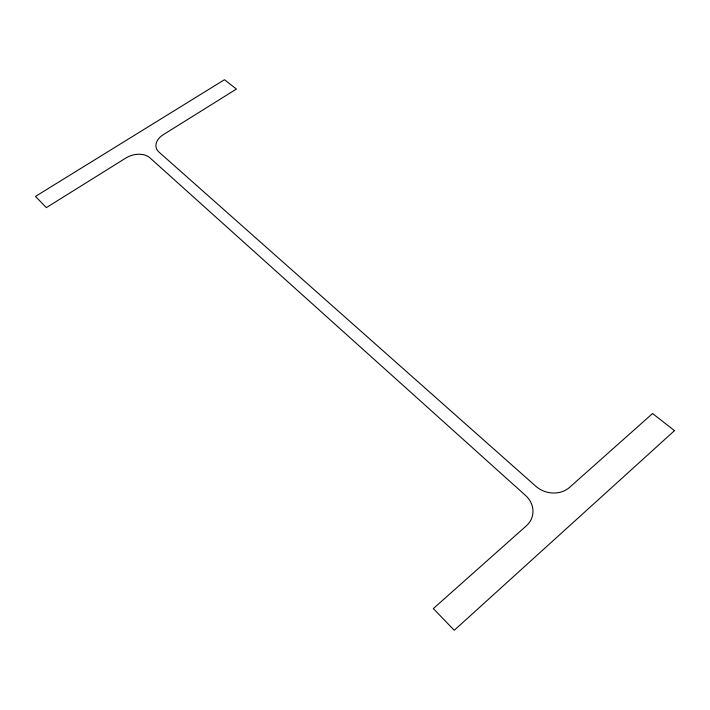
<?xml version="1.0" encoding="UTF-8"?>
<svg xmlns="http://www.w3.org/2000/svg" width="710" height="710" viewBox="0 0 710 710"><rect width="100%" height="100%" fill="white"/><g stroke="black" fill="none" stroke-linecap="round" stroke-linejoin="round"><path stroke-width="1.06" d="M674.5 430.642L454.267 630.285L433.331 608.594L526.359 525.826A24.042 21.309 13.4 0 0 525.515 495.42L149.872 157.789A17.821 12.203 -16.5 0 0 125.848 158.037L46.345 207.639L35.5 196.404L224.458 79.715L236.43 89.052L163.335 134.651A17.519 11.901 -14.6 0 0 158.96 152.073L535.89 486.323A23.794 20.368 14 0 0 569.553 487.397L652.57 413.539L674.5 430.642"/></g></svg>
